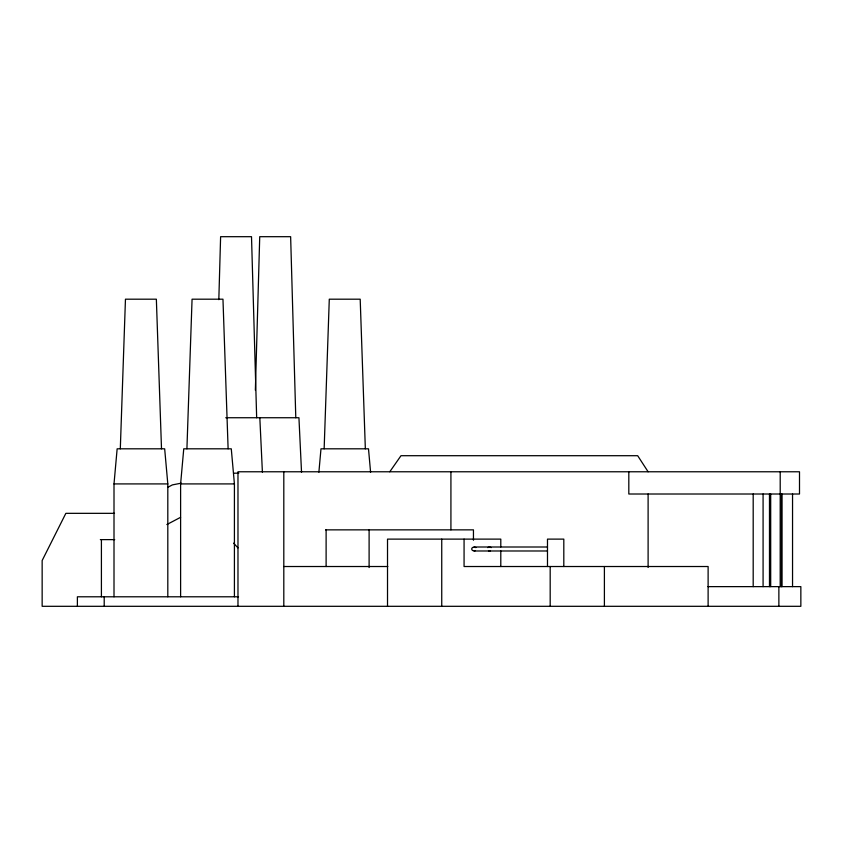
<?xml version="1.0" encoding="UTF-8"?>
<svg xmlns="http://www.w3.org/2000/svg" width="843" height="843" viewBox="0 0 843 843"><rect width="100%" height="100%" fill="white"/><g stroke="black" fill="none" stroke-linecap="round" stroke-linejoin="round"><path stroke-width="1.26" d="M218.822 299.665L220.613 236.693L251.509 236.693L256.662 417.738M255.366 390.183L259.728 236.693L290.635 236.693L295.788 417.738M120.307 448.813L125.459 299.191L156.355 299.191L161.508 448.813M186.914 448.813L192.067 299.191L222.963 299.191L228.116 448.813M324.144 448.813L329.286 299.191L360.193 299.191L365.346 448.813M114.005 596.791L114.005 483.914L117.145 448.813L164.67 448.813L167.81 483.914L167.81 596.791M180.613 596.791L180.613 483.914L183.753 448.813L231.277 448.813L234.417 483.914L234.417 596.791M318.886 472.217L320.983 448.813L368.496 448.813L370.593 472.217M389.782 471.774L400.994 455.705L637.677 455.705L648.109 471.774M487.697 547.592L489.467 547.002L491.237 547.592M167.789 487.317L172.393 484.894L181.308 483.155M166.84 524.546L180.602 517.317M547.486 547.002L474.124 547.002L472.354 547.592L471.616 548.993L472.354 550.395L474.124 550.985L547.486 550.985M474.124 550.985L475.083 550.827M490.426 550.827L488.508 550.827M225.755 417.738L298.938 417.738L301.531 472.238M233.585 473.176L238.79 473.176M114.005 483.914L167.81 483.914M180.613 483.914L234.417 483.914M114.5 513.334L65.859 513.334L42.15 560.542L42.15 606.307L800.85 606.307L800.85 586.633L707.972 586.633M325.546 529.857L473.45 529.857L473.45 540.247M100.349 539.625L114.701 539.625M283.806 566.517L387.812 566.517M238.506 596.791L77.387 596.791L77.387 606.307M474.124 547.002L475.895 547.592M233.606 543.155L237.968 547.876M259.823 417.738L262.405 472.238M792.546 494.009L792.546 586.633M781.935 494.009L781.935 586.633M781.493 494.009L781.493 586.633M780.207 471.774L780.196 586.633M778.869 586.633L778.869 606.307M770.692 494.009L770.692 586.633M769.48 494.009L769.48 586.633M763.084 494.009L763.084 586.633M753.189 494.009L753.189 586.633M708.12 606.307L708.12 566.517L464.071 566.517L464.071 539.12M648.109 494.009L648.109 567.465M628.815 471.774L628.815 494.009L799.501 494.009L799.501 471.774L237.979 471.774L237.979 606.307M604.399 566.517L604.399 606.307M563.809 566.517L563.809 539.12L547.486 539.12L547.486 566.517M550.184 566.517L550.184 606.307M500.795 546.949L500.795 539.12L387.517 539.12L387.517 606.307M500.795 550.869L500.795 566.517M450.921 471.774L450.921 529.857M441.743 539.12L441.743 606.307M369.108 529.857L369.108 567.539M326.115 529.857L326.115 566.517M283.806 471.774L283.806 606.307M104.205 596.791L104.205 606.307M101.413 539.625L101.413 596.791"/></g></svg>
